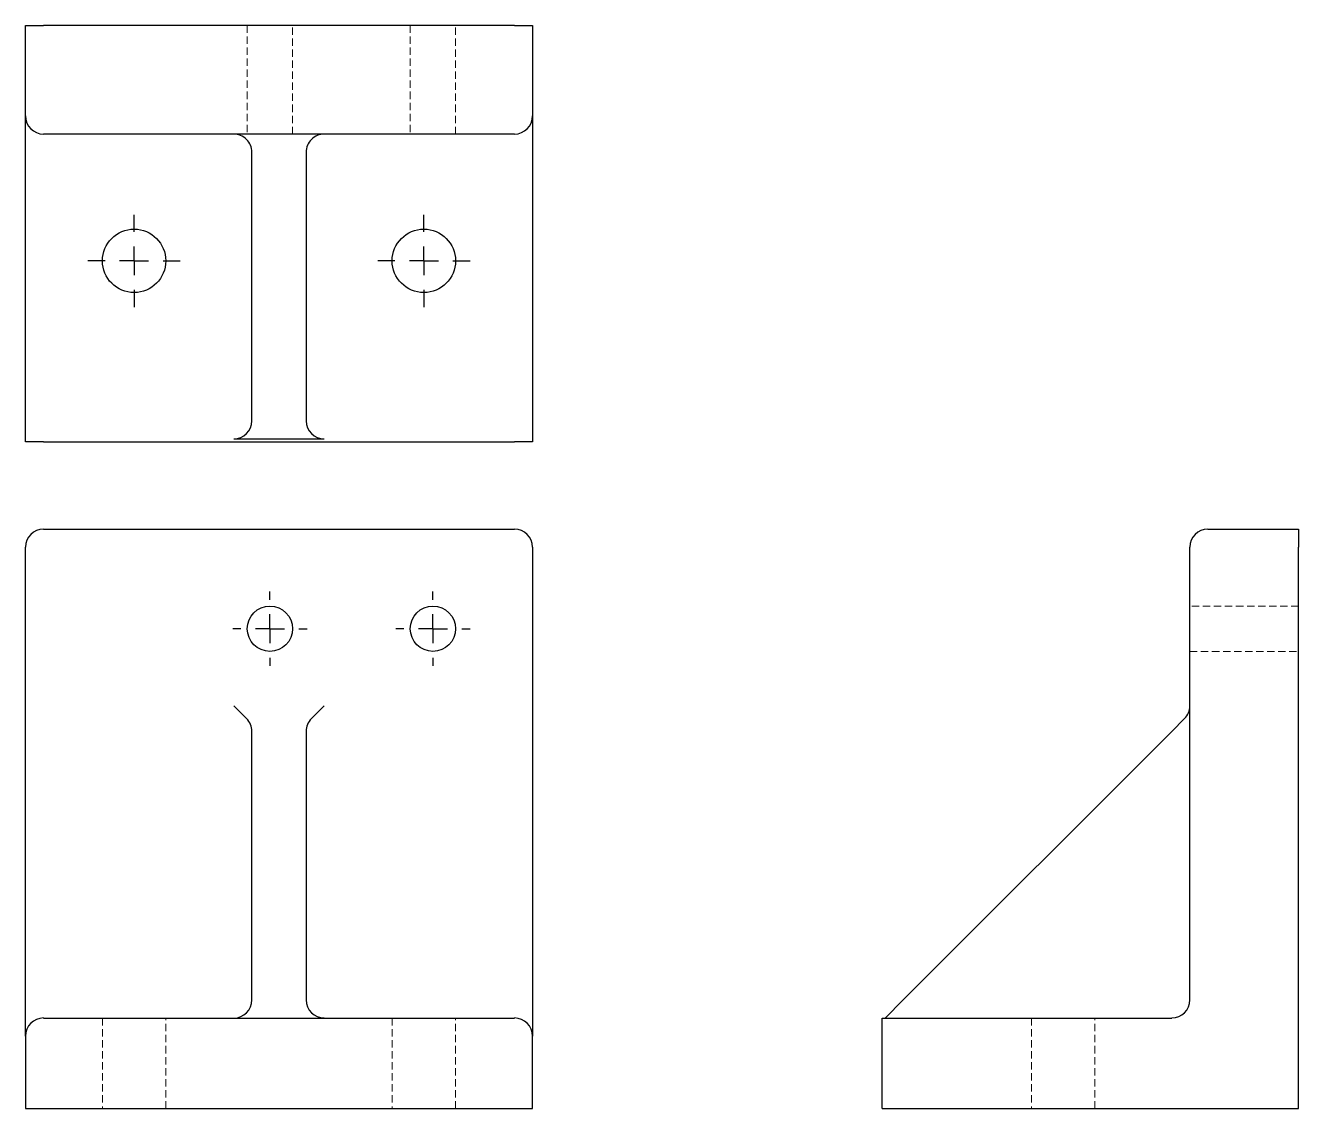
# Model space of a CAD drawing. Header units: millimetres. Extents: x 39 to 259, y 7 to 194.
import ezdxf

# ---------------------------------------------------------------- set-up
doc = ezdxf.new("R2010")
doc.units = ezdxf.units.MM
doc.linetypes.add('HIDDEN', pattern=[1.905, 1.27, -0.635])
doc.layers.add('10', color=7, linetype='Continuous')

# ---------------------------------------------------------------- blocks, each defined once
blk = doc.blocks.new('SW_CENTERMARKSYMBOL_0')
at = {"layer": '10', "color": 0}
for p, q in [((0, 5), (0, 6.40625)), ((0, 0), (0, 2.5)), ((-5, 0), (-6.40625, 0)), ((0, 0), (-2.5, 0)), ((0, 0), (0, -2.5)), ((0, 0), (2.5, 0)), ((5, 0), (6.40625, 0)), ((0, -5), (0, -6.40625))]:
    blk.add_line(p, q, dxfattribs=at)
blk = doc.blocks.new('SW_CENTERMARKSYMBOL_1')
at = {"layer": '10', "color": 0}
for p, q in [((0, 5), (0, 6.40625)), ((0, 0), (0, 2.5)), ((-5, 0), (-6.40625, 0)), ((0, 0), (-2.5, 0)), ((0, 0), (0, -2.5)), ((0, 0), (2.5, 0)), ((5, 0), (6.40625, 0)), ((0, -5), (0, -6.40625))]:
    blk.add_line(p, q, dxfattribs=at)
blk = doc.blocks.new('SW_CENTERMARKSYMBOL_2')
at = {"layer": '10', "color": 0}
for p, q in [((0, 5), (0, 7.96875)), ((0, 0), (0, 2.5)), ((-5, 0), (-7.96875, 0)), ((0, 0), (-2.5, 0)), ((0, 0), (0, -2.5)), ((0, 0), (2.5, 0)), ((5, 0), (7.96875, 0)), ((0, -5), (0, -7.96875))]:
    blk.add_line(p, q, dxfattribs=at)
blk = doc.blocks.new('SW_CENTERMARKSYMBOL_3')
at = {"layer": '10', "color": 0}
for p, q in [((0, 5), (0, 7.96875)), ((0, 0), (0, 2.5)), ((-5, 0), (-7.96875, 0)), ((0, 0), (-2.5, 0)), ((0, 0), (0, -2.5)), ((0, 0), (2.5, 0)), ((5, 0), (7.96875, 0)), ((0, -5), (0, -7.96875))]:
    blk.add_line(p, q, dxfattribs=at)

msp = doc.modelspace()

# ---------------------------------------------------------------- linework, layer by layer
at = {"color": 7, "linetype": 'Continuous', "lineweight": 25}
for p, q in [((39.25, 178.31), (39.25, 193.94)), ((39.25, 193.94), (42.38, 193.94)), ((123.62, 193.94), (42.38, 193.94)), ((123.62, 193.94), (126.75, 193.94)), ((126.75, 193.94), (126.75, 178.31)), ((39.25, 172.06), (39.25, 178.31)), ((126.75, 178.31), (126.75, 172.06)), ((123.62, 175.19), (42.38, 175.19)), ((39.25, 122.06), (39.25, 172.06)), ((78.31, 125.72), (78.31, 172.06)), ((87.69, 172.06), (87.69, 125.72)), ((126.75, 172.06), (126.75, 122.06)), ((42.38, 122.06), (39.25, 122.06)), ((42.38, 122.06), (123.62, 122.06)), ((75.19, 122.6), (90.81, 122.6)), ((126.75, 122.06), (123.62, 122.06)), ((42.38, 107), (123.62, 107)), ((243.31, 107), (258.94, 107)), ((258.94, 107), (258.94, 103.88)), ((39.25, 25.75), (39.25, 103.88)), ((126.75, 103.88), (126.75, 25.75)), ((240.19, 25.75), (240.19, 103.88)), ((258.94, 7), (258.94, 103.88)), ((77.4, 74.3), (75.19, 76.51)), ((88.6, 74.3), (90.81, 76.51)), ((237.06, 72.09), (239.27, 74.3)), ((78.31, 25.75), (78.31, 72.09)), ((87.69, 72.09), (87.69, 25.75)), ((237.06, 72.09), (190.72, 25.75)), ((39.25, 19.5), (39.25, 25.75)), ((126.75, 25.75), (126.75, 19.5)), ((187.6, 22.62), (190.72, 25.75)), ((42.38, 22.62), (123.62, 22.62)), ((187.06, 22.62), (237.06, 22.62)), ((187.06, 19.5), (187.06, 22.62)), ((39.25, 19.5), (39.25, 7)), ((126.75, 7), (126.75, 19.5)), ((187.06, 7), (187.06, 19.5)), ((39.25, 7), (126.75, 7)), ((187.06, 7), (258.94, 7))]:
    msp.add_line(p, q, dxfattribs=at)
at = {"color": 7, "linetype": 'HIDDEN', "lineweight": 18}
for p, q in [((77.53, 193.94), (77.53, 175.19)), ((85.34, 175.19), (85.34, 193.94)), ((105.66, 193.94), (105.66, 175.19)), ((113.47, 175.19), (113.47, 193.94)), ((258.94, 93.72), (240.19, 93.72)), ((240.19, 85.91), (258.94, 85.91)), ((52.53, 22.62), (52.53, 7)), ((63.47, 7), (63.47, 22.62)), ((102.53, 22.62), (102.53, 7)), ((113.47, 7), (113.47, 22.62)), ((212.84, 22.62), (212.84, 7)), ((223.78, 7), (223.78, 22.62))]:
    msp.add_line(p, q, dxfattribs=at)
at = {"color": 7, "linetype": 'Continuous', "lineweight": 25}
for centre, radius in [((58, 153.31), 5.47), ((108, 153.31), 5.47), ((81.44, 89.81), 3.91), ((109.56, 89.81), 3.91)]:
    msp.add_circle(centre, radius, dxfattribs=at)
for centre, radius, start, end in [((42.38, 178.31), 3.12, 180, 270), ((123.62, 178.31), 3.12, 270, 0), ((75.19, 172.06), 3.12, 45, 90), ((75.19, 172.06), 3.13, 0, 45), ((90.81, 172.06), 3.12, 135, 180), ((90.81, 172.06), 3.12, 90, 135), ((75.19, 125.72), 3.13, 270, 0), ((90.81, 125.72), 3.12, 180, 270), ((42.38, 103.88), 3.13, 90, 180), ((123.62, 103.88), 3.13, 0, 90), ((243.31, 103.88), 3.13, 90, 180), ((237.06, 76.51), 3.12, 315, 0), ((75.19, 72.09), 3.13, 0, 45), ((90.81, 72.09), 3.12, 135, 180), ((75.19, 25.75), 3.13, 270, 0), ((90.81, 25.75), 3.12, 180, 270), ((237.06, 25.75), 3.12, 270, 0), ((42.38, 19.5), 3.13, 90, 180), ((123.62, 19.5), 3.13, 0, 90)]:
    msp.add_arc(centre, radius, start, end, dxfattribs=at)

# ---------------------------------------------------------------- block references
at = {"layer": '10'}
for name, p in [('SW_CENTERMARKSYMBOL_3', (58, 153.31)), ('SW_CENTERMARKSYMBOL_2', (108, 153.31)), ('SW_CENTERMARKSYMBOL_1', (81.44, 89.81)), ('SW_CENTERMARKSYMBOL_0', (109.56, 89.81))]:
    msp.add_blockref(name, p, dxfattribs=at)

doc.saveas('drawing.dxf')
